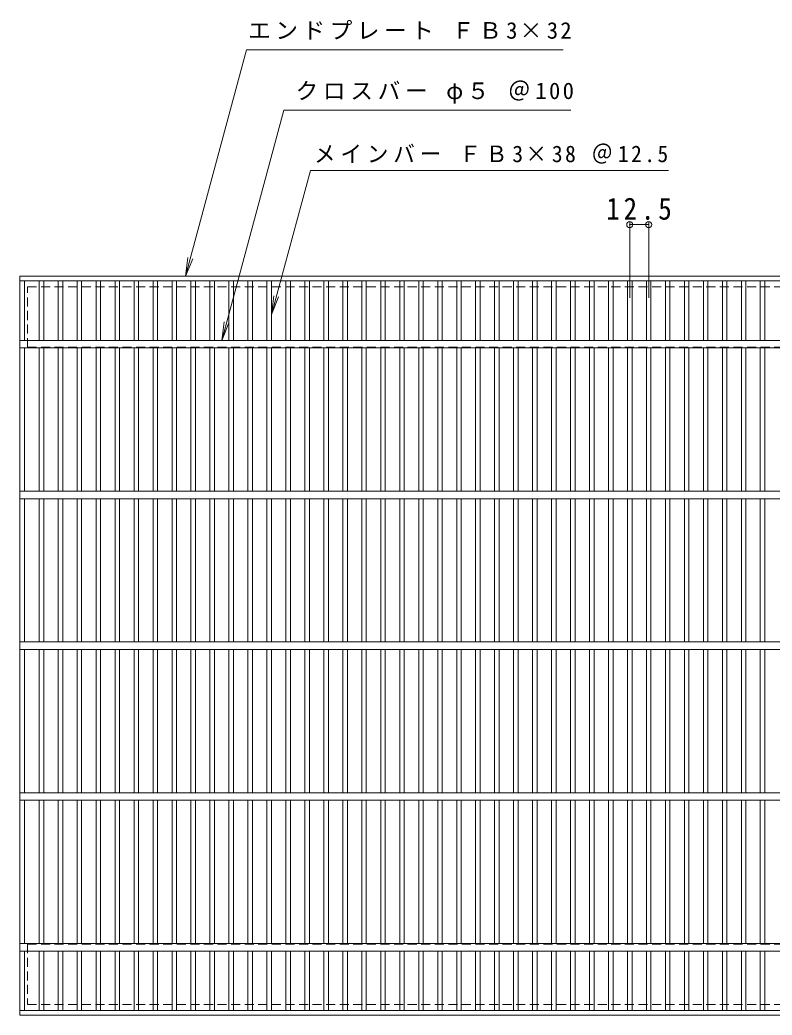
# Model space of a CAD drawing. Units: millimetres, scale not verified. Extents: x -780 to 892, y -682 to 589.
# Drawn here: x -778 to -280, y -71 to 589 of the extents above; entities that cross this region are included whole.
import ezdxf

# ---------------------------------------------------------------- set-up
doc = ezdxf.new("R2010")
doc.units = ezdxf.units.MM
doc.header["$LTSCALE"] = 5
doc.header["$PDMODE"] = 32
doc.header["$PDSIZE"] = 4
doc.linetypes.add('DASHED1', pattern=[1.8, 1.2, -0.6])
for name, color, linetype, lineweight in [('A-1_ピット', 2, 'Continuous', 9), ('A-2_蓋', 3, 'Continuous', 9), ('A-4_寸法', 7, 'Continuous', 9)]:
    doc.layers.add(name, color=color, linetype=linetype, lineweight=lineweight)
doc.styles.add('ＭＳ ゴシック', font='')
doc.styles.get('ＭＳ ゴシック').set_extended_font_data('MS Gothic')

msp = doc.modelspace()

# ---------------------------------------------------------------- linework, layer by layer
at = {"layer": 'A-1_ピット', "linetype": 'DASHED1'}
for p, q in [((-773.378, 412.122), (213.621, 412.122)), ((-773.378, 372.121), (-773.378, 412.122)), ((-773.378, 372.121), (213.621, 372.121)), ((-773.378, -23.878), (213.621, -23.878)), ((-773.378, -23.878), (-773.378, -63.878)), ((-773.378, -63.878), (213.621, -63.878))]:
    msp.add_line(p, q, dxfattribs=at)
at = {"layer": 'A-2_蓋'}
for p, q in [((-778.378, -70.879), (-778.378, 419.121)), ((-778.378, 419.121), (218.621, 419.121)), ((-778.378, 416.122), (218.621, 416.122)), ((-775.378, 416.121), (-775.378, 376.621)), ((-765.618, 376.621), (-765.618, 416.121)), ((-762.618, 376.621), (-762.618, 416.121)), ((-753.038, 376.621), (-753.038, 416.121)), ((-750.038, 376.621), (-750.038, 416.121)), ((-740.458, 376.621), (-740.458, 416.121)), ((-737.458, 376.621), (-737.458, 416.121)), ((-727.878, 376.621), (-727.878, 416.121)), ((-724.878, 376.621), (-724.878, 416.121)), ((-715.298, 376.621), (-715.298, 416.121)), ((-712.298, 376.621), (-712.298, 416.121)), ((-702.718, 376.621), (-702.718, 416.121)), ((-699.718, 376.621), (-699.718, 416.121)), ((-690.138, 376.621), (-690.138, 416.121)), ((-687.138, 376.621), (-687.138, 416.121)), ((-677.558, 376.621), (-677.558, 416.121)), ((-674.558, 376.621), (-674.558, 416.121)), ((-664.978, 376.621), (-664.978, 416.121)), ((-661.978, 376.621), (-661.978, 416.121)), ((-652.398, 376.621), (-652.398, 416.121)), ((-649.398, 376.621), (-649.398, 416.121)), ((-639.818, 376.621), (-639.818, 416.121)), ((-636.818, 376.621), (-636.818, 416.121)), ((-627.238, 376.621), (-627.238, 416.121)), ((-624.238, 376.621), (-624.238, 416.121)), ((-614.658, 376.621), (-614.658, 416.121)), ((-611.658, 376.621), (-611.658, 416.121)), ((-602.078, 376.621), (-602.078, 416.121)), ((-599.078, 376.621), (-599.078, 416.121)), ((-589.498, 376.621), (-589.498, 416.121)), ((-586.498, 376.621), (-586.498, 416.121)), ((-576.918, 376.621), (-576.918, 416.121)), ((-573.918, 376.621), (-573.918, 416.121)), ((-564.338, 376.621), (-564.338, 416.121)), ((-561.338, 376.621), (-561.338, 416.121)), ((-551.758, 376.621), (-551.758, 416.121)), ((-548.758, 376.621), (-548.758, 416.121)), ((-539.178, 376.621), (-539.178, 416.121)), ((-536.178, 376.621), (-536.178, 416.121)), ((-526.598, 376.621), (-526.598, 416.121)), ((-523.598, 376.621), (-523.598, 416.121)), ((-514.018, 376.621), (-514.018, 416.121)), ((-511.018, 376.621), (-511.018, 416.121)), ((-501.438, 376.621), (-501.438, 416.121)), ((-498.438, 376.621), (-498.438, 416.121)), ((-488.858, 376.621), (-488.858, 416.121)), ((-485.858, 376.621), (-485.858, 416.121)), ((-476.278, 376.621), (-476.278, 416.121)), ((-473.278, 376.621), (-473.278, 416.121)), ((-463.698, 376.621), (-463.698, 416.121)), ((-460.698, 376.621), (-460.698, 416.121)), ((-451.118, 376.621), (-451.118, 416.121)), ((-448.118, 376.621), (-448.118, 416.121)), ((-438.538, 376.621), (-438.538, 416.121)), ((-435.538, 376.621), (-435.538, 416.121)), ((-425.958, 376.621), (-425.958, 416.121)), ((-422.958, 376.621), (-422.958, 416.121)), ((-413.378, 376.621), (-413.378, 416.121)), ((-410.377, 376.621), (-410.377, 416.121)), ((-400.798, 376.621), (-400.798, 416.121)), ((-397.797, 376.621), (-397.797, 416.121)), ((-388.218, 376.621), (-388.218, 416.121)), ((-385.217, 376.621), (-385.217, 416.121)), ((-375.638, 376.621), (-375.638, 416.121)), ((-372.638, 376.621), (-372.638, 416.121)), ((-363.058, 376.621), (-363.058, 416.121)), ((-360.058, 376.621), (-360.058, 416.121)), ((-350.478, 376.621), (-350.478, 416.121)), ((-347.478, 376.621), (-347.478, 416.121)), ((-337.898, 376.621), (-337.898, 416.121)), ((-334.898, 376.621), (-334.898, 416.121)), ((-325.318, 376.621), (-325.318, 416.121)), ((-322.318, 376.621), (-322.318, 416.121)), ((-312.737, 376.621), (-312.737, 416.121)), ((-309.738, 376.621), (-309.738, 416.121)), ((-300.157, 376.621), (-300.157, 416.121)), ((-297.157, 376.621), (-297.157, 416.121)), ((-287.577, 376.621), (-287.577, 416.121)), ((-284.577, 376.621), (-284.577, 416.121)), ((-778.378, 376.621), (218.621, 376.621)), ((-778.378, 371.621), (218.621, 371.621)), ((-775.378, 371.621), (-775.378, 276.621)), ((-765.618, 276.621), (-765.618, 371.621)), ((-762.618, 276.621), (-762.618, 371.621)), ((-753.038, 276.621), (-753.038, 371.621)), ((-750.038, 276.621), (-750.038, 371.621)), ((-740.458, 276.621), (-740.458, 371.621)), ((-737.458, 276.621), (-737.458, 371.621)), ((-727.878, 276.621), (-727.878, 371.621)), ((-724.878, 276.621), (-724.878, 371.621)), ((-715.298, 276.621), (-715.298, 371.621)), ((-712.298, 276.621), (-712.298, 371.621)), ((-702.718, 276.621), (-702.718, 371.621)), ((-699.718, 276.621), (-699.718, 371.621)), ((-690.138, 276.621), (-690.138, 371.621)), ((-687.138, 276.621), (-687.138, 371.621)), ((-677.558, 276.621), (-677.558, 371.621)), ((-674.558, 276.621), (-674.558, 371.621)), ((-664.978, 276.621), (-664.978, 371.621)), ((-661.978, 276.621), (-661.978, 371.621)), ((-652.398, 276.621), (-652.398, 371.621)), ((-649.398, 276.621), (-649.398, 371.621)), ((-639.818, 276.621), (-639.818, 371.621)), ((-636.818, 276.621), (-636.818, 371.621)), ((-627.238, 276.621), (-627.238, 371.621)), ((-624.238, 276.621), (-624.238, 371.621)), ((-614.658, 276.621), (-614.658, 371.621)), ((-611.658, 276.621), (-611.658, 371.621)), ((-602.078, 276.621), (-602.078, 371.621)), ((-599.078, 276.621), (-599.078, 371.621)), ((-589.498, 276.621), (-589.498, 371.621)), ((-586.498, 276.621), (-586.498, 371.621)), ((-576.918, 276.621), (-576.918, 371.621)), ((-573.918, 276.621), (-573.918, 371.621)), ((-564.338, 276.621), (-564.338, 371.621)), ((-561.338, 276.621), (-561.338, 371.621)), ((-551.758, 276.621), (-551.758, 371.621)), ((-548.758, 276.621), (-548.758, 371.621)), ((-539.178, 276.621), (-539.178, 371.621)), ((-536.178, 276.621), (-536.178, 371.621)), ((-526.598, 276.621), (-526.598, 371.621)), ((-523.598, 276.621), (-523.598, 371.621)), ((-514.018, 276.621), (-514.018, 371.621)), ((-511.018, 276.621), (-511.018, 371.621)), ((-501.438, 276.621), (-501.438, 371.621)), ((-498.438, 276.621), (-498.438, 371.621)), ((-488.858, 276.621), (-488.858, 371.621)), ((-485.858, 276.621), (-485.858, 371.621)), ((-476.278, 276.621), (-476.278, 371.621)), ((-473.278, 276.621), (-473.278, 371.621)), ((-463.698, 276.621), (-463.698, 371.621)), ((-460.698, 276.621), (-460.698, 371.621)), ((-451.118, 276.621), (-451.118, 371.621)), ((-448.118, 276.621), (-448.118, 371.621)), ((-438.538, 276.621), (-438.538, 371.621)), ((-435.538, 276.621), (-435.538, 371.621)), ((-425.958, 276.621), (-425.958, 371.621)), ((-422.958, 276.621), (-422.958, 371.621)), ((-413.378, 276.621), (-413.378, 371.621)), ((-410.377, 276.621), (-410.377, 371.621)), ((-400.798, 276.621), (-400.798, 371.621)), ((-397.797, 276.621), (-397.797, 371.621)), ((-388.218, 276.621), (-388.218, 371.621)), ((-385.217, 276.621), (-385.217, 371.621)), ((-375.638, 276.621), (-375.638, 371.621)), ((-372.638, 276.621), (-372.638, 371.621)), ((-363.058, 276.621), (-363.058, 371.621)), ((-360.058, 276.621), (-360.058, 371.621)), ((-350.478, 276.621), (-350.478, 371.621)), ((-347.478, 276.621), (-347.478, 371.621)), ((-337.898, 276.621), (-337.898, 371.621)), ((-334.898, 276.621), (-334.898, 371.621)), ((-325.318, 276.621), (-325.318, 371.621)), ((-322.318, 276.621), (-322.318, 371.621)), ((-312.737, 276.621), (-312.737, 371.621)), ((-309.738, 276.621), (-309.738, 371.621)), ((-300.157, 276.621), (-300.157, 371.621)), ((-297.157, 276.621), (-297.157, 371.621)), ((-287.577, 276.621), (-287.577, 371.621)), ((-284.577, 276.621), (-284.577, 371.621)), ((-778.378, 276.621), (218.621, 276.621)), ((-778.378, 271.621), (218.621, 271.621)), ((-775.378, 176.621), (-775.378, 271.621)), ((-765.618, 271.621), (-765.618, 176.621)), ((-762.618, 271.621), (-762.618, 176.621)), ((-753.038, 271.621), (-753.038, 176.621)), ((-750.038, 271.621), (-750.038, 176.621)), ((-740.458, 271.621), (-740.458, 176.621)), ((-737.458, 271.621), (-737.458, 176.621)), ((-727.878, 271.621), (-727.878, 176.621)), ((-724.878, 271.621), (-724.878, 176.621)), ((-715.298, 271.621), (-715.298, 176.621)), ((-712.298, 271.621), (-712.298, 176.621)), ((-702.718, 271.621), (-702.718, 176.621)), ((-699.718, 271.621), (-699.718, 176.621)), ((-690.138, 271.621), (-690.138, 176.621)), ((-687.138, 271.621), (-687.138, 176.621)), ((-677.558, 271.621), (-677.558, 176.621)), ((-674.558, 271.621), (-674.558, 176.621)), ((-664.978, 271.621), (-664.978, 176.621)), ((-661.978, 271.621), (-661.978, 176.621)), ((-652.398, 271.621), (-652.398, 176.621)), ((-649.398, 271.621), (-649.398, 176.621)), ((-639.818, 271.621), (-639.818, 176.621)), ((-636.818, 271.621), (-636.818, 176.621)), ((-627.238, 271.621), (-627.238, 176.621)), ((-624.238, 271.621), (-624.238, 176.621)), ((-614.658, 271.621), (-614.658, 176.621)), ((-611.658, 271.621), (-611.658, 176.621)), ((-602.078, 271.621), (-602.078, 176.621)), ((-599.078, 271.621), (-599.078, 176.621)), ((-589.498, 271.621), (-589.498, 176.621)), ((-586.498, 271.621), (-586.498, 176.621)), ((-576.918, 271.621), (-576.918, 176.621)), ((-573.918, 271.621), (-573.918, 176.621)), ((-564.338, 271.621), (-564.338, 176.621)), ((-561.338, 271.621), (-561.338, 176.621)), ((-551.758, 271.621), (-551.758, 176.621)), ((-548.758, 271.621), (-548.758, 176.621)), ((-539.178, 271.621), (-539.178, 176.621)), ((-536.178, 271.621), (-536.178, 176.621)), ((-526.598, 271.621), (-526.598, 176.621)), ((-523.598, 271.621), (-523.598, 176.621)), ((-514.018, 271.621), (-514.018, 176.621)), ((-511.018, 271.621), (-511.018, 176.621)), ((-501.438, 271.621), (-501.438, 176.621)), ((-498.438, 271.621), (-498.438, 176.621)), ((-488.858, 271.621), (-488.858, 176.621)), ((-485.858, 271.621), (-485.858, 176.621)), ((-476.278, 271.621), (-476.278, 176.621)), ((-473.278, 271.621), (-473.278, 176.621)), ((-463.698, 271.621), (-463.698, 176.621)), ((-460.698, 271.621), (-460.698, 176.621)), ((-451.118, 271.621), (-451.118, 176.621)), ((-448.118, 271.621), (-448.118, 176.621)), ((-438.538, 271.621), (-438.538, 176.621)), ((-435.538, 271.621), (-435.538, 176.621)), ((-425.958, 271.621), (-425.958, 176.621)), ((-422.958, 271.621), (-422.958, 176.621)), ((-413.378, 271.621), (-413.378, 176.621)), ((-410.377, 271.621), (-410.377, 176.621)), ((-400.798, 271.621), (-400.798, 176.621)), ((-397.797, 271.621), (-397.797, 176.621)), ((-388.218, 271.621), (-388.218, 176.621)), ((-385.217, 271.621), (-385.217, 176.621)), ((-375.638, 271.621), (-375.638, 176.621)), ((-372.638, 271.621), (-372.638, 176.621)), ((-363.058, 271.621), (-363.058, 176.621)), ((-360.058, 271.621), (-360.058, 176.621)), ((-350.478, 271.621), (-350.478, 176.621)), ((-347.478, 271.621), (-347.478, 176.621)), ((-337.898, 271.621), (-337.898, 176.621)), ((-334.898, 271.621), (-334.898, 176.621)), ((-325.318, 271.621), (-325.318, 176.621)), ((-322.318, 271.621), (-322.318, 176.621)), ((-312.737, 271.621), (-312.737, 176.621)), ((-309.738, 271.621), (-309.738, 176.621)), ((-300.157, 271.621), (-300.157, 176.621)), ((-297.157, 271.621), (-297.157, 176.621)), ((-287.577, 271.621), (-287.577, 176.621)), ((-284.577, 271.621), (-284.577, 176.621)), ((-778.378, 176.621), (218.621, 176.621)), ((-778.378, 171.621), (218.621, 171.621)), ((-775.378, 76.621), (-775.378, 171.621)), ((-765.618, 171.621), (-765.618, 76.621)), ((-762.618, 171.621), (-762.618, 76.621)), ((-753.038, 171.621), (-753.038, 76.621)), ((-750.038, 171.621), (-750.038, 76.621)), ((-740.458, 171.621), (-740.458, 76.621)), ((-737.458, 171.621), (-737.458, 76.621)), ((-727.878, 171.621), (-727.878, 76.621)), ((-724.878, 171.621), (-724.878, 76.621)), ((-715.298, 171.621), (-715.298, 76.621)), ((-712.298, 171.621), (-712.298, 76.621)), ((-702.718, 171.621), (-702.718, 76.621)), ((-699.718, 171.621), (-699.718, 76.621)), ((-690.138, 171.621), (-690.138, 76.621)), ((-687.138, 171.621), (-687.138, 76.621)), ((-677.558, 171.621), (-677.558, 76.621)), ((-674.558, 171.621), (-674.558, 76.621)), ((-664.978, 171.621), (-664.978, 76.621)), ((-661.978, 171.621), (-661.978, 76.621)), ((-652.398, 171.621), (-652.398, 76.621)), ((-649.398, 171.621), (-649.398, 76.621)), ((-639.818, 171.621), (-639.818, 76.621)), ((-636.818, 171.621), (-636.818, 76.621)), ((-627.238, 171.621), (-627.238, 76.621)), ((-624.238, 171.621), (-624.238, 76.621)), ((-614.658, 171.621), (-614.658, 76.621)), ((-611.658, 171.621), (-611.658, 76.621)), ((-602.078, 171.621), (-602.078, 76.621)), ((-599.078, 171.621), (-599.078, 76.621)), ((-589.498, 171.621), (-589.498, 76.621)), ((-586.498, 171.621), (-586.498, 76.621)), ((-576.918, 171.621), (-576.918, 76.621)), ((-573.918, 171.621), (-573.918, 76.621)), ((-564.338, 171.621), (-564.338, 76.621)), ((-561.338, 171.621), (-561.338, 76.621)), ((-551.758, 171.621), (-551.758, 76.621)), ((-548.758, 171.621), (-548.758, 76.621)), ((-539.178, 171.621), (-539.178, 76.621)), ((-536.178, 171.621), (-536.178, 76.621)), ((-526.598, 171.621), (-526.598, 76.621)), ((-523.598, 171.621), (-523.598, 76.621)), ((-514.018, 171.621), (-514.018, 76.621)), ((-511.018, 171.621), (-511.018, 76.621)), ((-501.438, 171.621), (-501.438, 76.621)), ((-498.438, 171.621), (-498.438, 76.621)), ((-488.858, 171.621), (-488.858, 76.621)), ((-485.858, 171.621), (-485.858, 76.621)), ((-476.278, 171.621), (-476.278, 76.621)), ((-473.278, 171.621), (-473.278, 76.621)), ((-463.698, 171.621), (-463.698, 76.621)), ((-460.698, 171.621), (-460.698, 76.621)), ((-451.118, 171.621), (-451.118, 76.621)), ((-448.118, 171.621), (-448.118, 76.621)), ((-438.538, 171.621), (-438.538, 76.621)), ((-435.538, 171.621), (-435.538, 76.621)), ((-425.958, 171.621), (-425.958, 76.621)), ((-422.958, 171.621), (-422.958, 76.621)), ((-413.378, 171.621), (-413.378, 76.621)), ((-410.377, 171.621), (-410.377, 76.621)), ((-400.798, 171.621), (-400.798, 76.621)), ((-397.797, 171.621), (-397.797, 76.621)), ((-388.218, 171.621), (-388.218, 76.621)), ((-385.217, 171.621), (-385.217, 76.621)), ((-375.638, 171.621), (-375.638, 76.621)), ((-372.638, 171.621), (-372.638, 76.621)), ((-363.058, 171.621), (-363.058, 76.621)), ((-360.058, 171.621), (-360.058, 76.621)), ((-350.478, 171.621), (-350.478, 76.621)), ((-347.478, 171.621), (-347.478, 76.621)), ((-337.898, 171.621), (-337.898, 76.621)), ((-334.898, 171.621), (-334.898, 76.621)), ((-325.318, 171.621), (-325.318, 76.621)), ((-322.318, 171.621), (-322.318, 76.621)), ((-312.737, 171.621), (-312.737, 76.621)), ((-309.738, 171.621), (-309.738, 76.621)), ((-300.157, 171.621), (-300.157, 76.621)), ((-297.157, 171.621), (-297.157, 76.621)), ((-287.577, 171.621), (-287.577, 76.621)), ((-284.577, 171.621), (-284.577, 76.621)), ((-778.378, 76.621), (218.621, 76.621)), ((-778.378, 71.621), (218.621, 71.621)), ((-775.378, -23.379), (-775.378, 71.621)), ((-765.618, 71.621), (-765.618, -23.379)), ((-762.618, 71.621), (-762.618, -23.379)), ((-753.038, 71.621), (-753.038, -23.379)), ((-750.038, 71.621), (-750.038, -23.379)), ((-740.458, 71.621), (-740.458, -23.379)), ((-737.458, 71.621), (-737.458, -23.379)), ((-727.878, 71.621), (-727.878, -23.379)), ((-724.878, 71.621), (-724.878, -23.379)), ((-715.298, 71.621), (-715.298, -23.379)), ((-712.298, 71.621), (-712.298, -23.379)), ((-702.718, 71.621), (-702.718, -23.379)), ((-699.718, 71.621), (-699.718, -23.379)), ((-690.138, 71.621), (-690.138, -23.379)), ((-687.138, 71.621), (-687.138, -23.379)), ((-677.558, 71.621), (-677.558, -23.379)), ((-674.558, 71.621), (-674.558, -23.379)), ((-664.978, 71.621), (-664.978, -23.379)), ((-661.978, 71.621), (-661.978, -23.379)), ((-652.398, 71.621), (-652.398, -23.379)), ((-649.398, 71.621), (-649.398, -23.379)), ((-639.818, 71.621), (-639.818, -23.379)), ((-636.818, 71.621), (-636.818, -23.379)), ((-627.238, 71.621), (-627.238, -23.379)), ((-624.238, 71.621), (-624.238, -23.379)), ((-614.658, 71.621), (-614.658, -23.379)), ((-611.658, 71.621), (-611.658, -23.379)), ((-602.078, 71.621), (-602.078, -23.379)), ((-599.078, 71.621), (-599.078, -23.379)), ((-589.498, 71.621), (-589.498, -23.379)), ((-586.498, 71.621), (-586.498, -23.379)), ((-576.918, 71.621), (-576.918, -23.379)), ((-573.918, 71.621), (-573.918, -23.379)), ((-564.338, 71.621), (-564.338, -23.379)), ((-561.338, 71.621), (-561.338, -23.379)), ((-551.758, 71.621), (-551.758, -23.379)), ((-548.758, 71.621), (-548.758, -23.379)), ((-539.178, 71.621), (-539.178, -23.379)), ((-536.178, 71.621), (-536.178, -23.379)), ((-526.598, 71.621), (-526.598, -23.379)), ((-523.598, 71.621), (-523.598, -23.379)), ((-514.018, 71.621), (-514.018, -23.379)), ((-511.018, 71.621), (-511.018, -23.379)), ((-501.438, 71.621), (-501.438, -23.379)), ((-498.438, 71.621), (-498.438, -23.379)), ((-488.858, 71.621), (-488.858, -23.379)), ((-485.858, 71.621), (-485.858, -23.379)), ((-476.278, 71.621), (-476.278, -23.379)), ((-473.278, 71.621), (-473.278, -23.379)), ((-463.698, 71.621), (-463.698, -23.379)), ((-460.698, 71.621), (-460.698, -23.379)), ((-451.118, 71.621), (-451.118, -23.379)), ((-448.118, 71.621), (-448.118, -23.379)), ((-438.538, 71.621), (-438.538, -23.379)), ((-435.538, 71.621), (-435.538, -23.379)), ((-425.958, 71.621), (-425.958, -23.379)), ((-422.958, 71.621), (-422.958, -23.379)), ((-413.378, 71.621), (-413.378, -23.379)), ((-410.377, 71.621), (-410.377, -23.379)), ((-400.798, 71.621), (-400.798, -23.379)), ((-397.797, 71.621), (-397.797, -23.379)), ((-388.218, 71.621), (-388.218, -23.379)), ((-385.217, 71.621), (-385.217, -23.379)), ((-375.638, 71.621), (-375.638, -23.379)), ((-372.638, 71.621), (-372.638, -23.379)), ((-363.058, 71.621), (-363.058, -23.379)), ((-360.058, 71.621), (-360.058, -23.379)), ((-350.478, 71.621), (-350.478, -23.379)), ((-347.478, 71.621), (-347.478, -23.379)), ((-337.898, 71.621), (-337.898, -23.379)), ((-334.898, 71.621), (-334.898, -23.379)), ((-325.318, 71.621), (-325.318, -23.379)), ((-322.318, 71.621), (-322.318, -23.379)), ((-312.737, 71.621), (-312.737, -23.379)), ((-309.738, 71.621), (-309.738, -23.379)), ((-300.157, 71.621), (-300.157, -23.379)), ((-297.157, 71.621), (-297.157, -23.379)), ((-287.577, 71.621), (-287.577, -23.379)), ((-284.577, 71.621), (-284.577, -23.379)), ((-778.378, -23.379), (218.621, -23.379)), ((-778.378, -28.378), (218.621, -28.378)), ((-775.378, -67.879), (-775.378, -28.378)), ((-765.618, -28.378), (-765.618, -67.879)), ((-762.618, -28.378), (-762.618, -67.879)), ((-753.038, -28.378), (-753.038, -67.879)), ((-750.038, -28.378), (-750.038, -67.879)), ((-740.458, -28.378), (-740.458, -67.879)), ((-737.458, -28.378), (-737.458, -67.879)), ((-727.878, -28.378), (-727.878, -67.879)), ((-724.878, -28.378), (-724.878, -67.879)), ((-715.298, -28.378), (-715.298, -67.879)), ((-712.298, -28.378), (-712.298, -67.879)), ((-702.718, -28.378), (-702.718, -67.879)), ((-699.718, -28.378), (-699.718, -67.879)), ((-690.138, -28.378), (-690.138, -67.879)), ((-687.138, -28.378), (-687.138, -67.879)), ((-677.558, -28.378), (-677.558, -67.879)), ((-674.558, -28.378), (-674.558, -67.879)), ((-664.978, -28.378), (-664.978, -67.879)), ((-661.978, -28.378), (-661.978, -67.879)), ((-652.398, -28.378), (-652.398, -67.879)), ((-649.398, -28.378), (-649.398, -67.879)), ((-639.818, -28.378), (-639.818, -67.879)), ((-636.818, -28.378), (-636.818, -67.879)), ((-627.238, -28.378), (-627.238, -67.879)), ((-624.238, -28.378), (-624.238, -67.879)), ((-614.658, -28.378), (-614.658, -67.879)), ((-611.658, -28.378), (-611.658, -67.879)), ((-602.078, -28.378), (-602.078, -67.879)), ((-599.078, -28.378), (-599.078, -67.879)), ((-589.498, -28.378), (-589.498, -67.879)), ((-586.498, -28.378), (-586.498, -67.879)), ((-576.918, -28.378), (-576.918, -67.879)), ((-573.918, -28.378), (-573.918, -67.879)), ((-564.338, -28.378), (-564.338, -67.879)), ((-561.338, -28.378), (-561.338, -67.879)), ((-551.758, -28.378), (-551.758, -67.879)), ((-548.758, -28.378), (-548.758, -67.879)), ((-539.178, -28.378), (-539.178, -67.879)), ((-536.178, -28.378), (-536.178, -67.879)), ((-526.598, -28.378), (-526.598, -67.879)), ((-523.598, -28.378), (-523.598, -67.879)), ((-514.018, -28.378), (-514.018, -67.879)), ((-511.018, -28.378), (-511.018, -67.879)), ((-501.438, -28.378), (-501.438, -67.879)), ((-498.438, -28.378), (-498.438, -67.879)), ((-488.858, -28.378), (-488.858, -67.879)), ((-485.858, -28.378), (-485.858, -67.879)), ((-476.278, -28.378), (-476.278, -67.879)), ((-473.278, -28.378), (-473.278, -67.879)), ((-463.698, -28.378), (-463.698, -67.879)), ((-460.698, -28.378), (-460.698, -67.879)), ((-451.118, -28.378), (-451.118, -67.879)), ((-448.118, -28.378), (-448.118, -67.879)), ((-438.538, -28.378), (-438.538, -67.879)), ((-435.538, -28.378), (-435.538, -67.879)), ((-425.958, -28.378), (-425.958, -67.879)), ((-422.958, -28.378), (-422.958, -67.879)), ((-413.378, -28.378), (-413.378, -67.879)), ((-410.377, -28.378), (-410.377, -67.879)), ((-400.798, -28.378), (-400.798, -67.879)), ((-397.797, -28.378), (-397.797, -67.879)), ((-388.218, -28.378), (-388.218, -67.879)), ((-385.217, -28.378), (-385.217, -67.879)), ((-375.638, -28.378), (-375.638, -67.879)), ((-372.638, -28.378), (-372.638, -67.879)), ((-363.058, -28.378), (-363.058, -67.879)), ((-360.058, -28.378), (-360.058, -67.879)), ((-350.478, -28.378), (-350.478, -67.879)), ((-347.478, -28.378), (-347.478, -67.879)), ((-337.898, -28.378), (-337.898, -67.879)), ((-334.898, -28.378), (-334.898, -67.879)), ((-325.318, -28.378), (-325.318, -67.879)), ((-322.318, -28.378), (-322.318, -67.879)), ((-312.737, -28.378), (-312.737, -67.879)), ((-309.738, -28.378), (-309.738, -67.879)), ((-300.157, -28.378), (-300.157, -67.879)), ((-297.157, -28.378), (-297.157, -67.879)), ((-287.577, -28.378), (-287.577, -67.879)), ((-284.577, -28.378), (-284.577, -67.879)), ((218.621, -67.879), (-778.378, -67.879)), ((218.621, -70.879), (-778.378, -70.879))]:
    msp.add_line(p, q, dxfattribs=at)
at = {"layer": 'A-4_寸法'}
for p, q in [((-668.618, 419.121), (-628.14, 569.392)), ((-628.14, 569.392), (-418.335, 569.392)), ((-644.608, 376.621), (-603.46, 529.392)), ((-603.46, 529.392), (-413.171, 529.392)), ((-611.658, 393.871), (-585.85, 489.392)), ((-585.85, 489.392), (-348.454, 489.392)), ((-374.138, 404.803), (-374.138, 454.946)), ((-374.138, 453.446), (-361.558, 453.446)), ((-361.558, 404.803), (-361.558, 454.946)), ((-668.618, 419.121), (-666.986, 431.514)), ((-668.618, 419.121), (-663.834, 430.67)), ((-611.658, 393.871), (-610.026, 406.264)), ((-611.658, 393.871), (-606.874, 405.419)), ((-644.608, 376.621), (-642.976, 389.014)), ((-644.608, 376.621), (-639.824, 388.169))]:
    msp.add_line(p, q, dxfattribs=at)
for p in [(-374.138, 453.446), (-361.558, 453.446)]:
    msp.add_point(p, dxfattribs=at)

# ---------------------------------------------------------------- texts
at = {"layer": 'A-4_寸法', "char_height": 11, "attachment_point": 7, "style": 'ＭＳ ゴシック'}
for s, insert in [('\\T1.2;エンドプレート\\~ＦＢ3×32', (-627.086, 576.07)), ('\\T1.21;クロスバー\\~φ５\\~＠100', (-595.671, 533.667)), ('\\T1.23;\\W0.95;メインバー\\~ＦＢ3×38\\~＠12.5', (-583.454, 493.813))]:
    msp.add_mtext(s, dxfattribs=dict(at, insert=insert))
at = {"layer": 'A-4_寸法', "color": 2, "insert": (-389.723, 456.446), "char_height": 14.66, "attachment_point": 7, "style": 'ＭＳ ゴシック'}
msp.add_mtext('\\T1.28;\\W0.9;12.5', dxfattribs=at)

doc.saveas('drawing.dxf')
